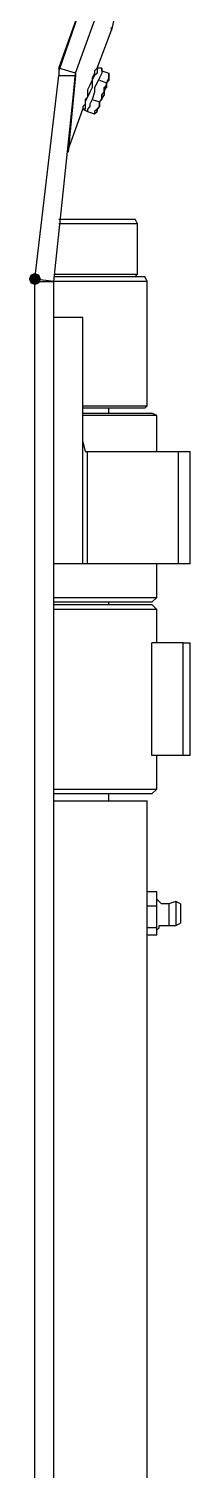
# Model space of a CAD drawing. Extents: x 3 to 592, y 5 to 207.
# Drawn here: x 217.4 to 219.78, y 153.33 to 174.57 of the extents above; entities that cross this region are included whole.
import ezdxf

# ---------------------------------------------------------------- set-up
doc = ezdxf.new("R2010")
doc.units = 0
doc.layers.get('0').update_dxf_attribs({"linetype": 'CONTINUOUS'})

msp = doc.modelspace()

# ---------------------------------------------------------------- hatches: boundary and pattern name
h = msp.add_hatch(color=7)
h.dxf.hatch_style = 2
h.paths.add_polyline_path([(217.4875, 170.795597), (217.423967, 170.822022), (217.397542, 170.885556), (217.423967, 170.949089), (217.4875, 170.975514), (217.551033, 170.949089), (217.577458, 170.885556), (217.551033, 170.822022)])

# ---------------------------------------------------------------- linework, layer by layer
at = {"color": 7}
for points in [[(217.840278, 173.99), (218.863333, 176.8475)], [(218.087222, 173.919444), (219.110278, 176.741667)], [(219.110278, 176.741667), (218.616389, 174.554444)], [(218.228333, 175.083611), (217.840278, 173.954722)], [(218.616389, 174.554444), (218.616389, 174.589722)], [(218.404722, 173.99), (218.616389, 174.554444)], [(218.087222, 173.919444), (217.840278, 173.99)], [(217.840278, 173.99), (217.840278, 173.884167)], [(217.840278, 173.954722), (217.840278, 173.884167)], [(218.44, 173.99), (218.404722, 173.99), (218.404722, 173.954722), (218.404722, 173.919444), (218.369444, 173.884167), (218.334167, 173.813611), (218.334167, 173.707778), (218.298889, 173.637222), (218.263611, 173.566667), (218.228333, 173.496111)], [(218.404722, 173.99), (218.369444, 173.954722), (218.369444, 173.919444), (218.334167, 173.848889), (218.334167, 173.813611), (218.298889, 173.743056), (218.263611, 173.6725), (218.263611, 173.566667), (218.228333, 173.531389)], [(218.475278, 173.954722), (218.475278, 173.99), (218.475278, 173.954722), (218.475278, 173.919444), (218.44, 173.848889), (218.404722, 173.778333), (218.369444, 173.707778), (218.369444, 173.637222), (218.334167, 173.531389), (218.298889, 173.460833)], [(218.44, 173.99), (218.404722, 173.99)], [(218.475278, 173.99), (218.44, 173.99)], [(218.475278, 173.954722), (218.581111, 173.919444)], [(217.4875, 170.885556), (217.840278, 173.884167)], [(217.769722, 170.850278), (218.087222, 173.884167)], [(217.840278, 173.884167), (218.087222, 173.884167)], [(217.981389, 172.790556), (218.087222, 173.919444)], [(218.087222, 173.884167), (217.981389, 172.755278)], [(218.087222, 173.919444), (218.087222, 173.884167)], [(218.44, 173.813611), (218.545833, 173.778333)], [(218.510556, 173.637222), (218.510556, 173.6725), (218.510556, 173.707778), (218.545833, 173.743056), (218.545833, 173.778333), (218.581111, 173.813611), (218.581111, 173.848889)], [(218.581111, 173.848889), (218.581111, 173.813611), (218.545833, 173.778333), (218.545833, 173.743056), (218.545833, 173.707778), (218.510556, 173.6725), (218.510556, 173.637222), (218.510556, 173.601944)], [(218.545833, 173.778333), (218.510556, 173.637222)], [(218.581111, 173.848889), (218.545833, 173.778333)], [(218.581111, 173.884167), (218.581111, 173.919444)], [(218.581111, 173.919444), (218.581111, 173.848889)], [(218.228333, 173.531389), (218.228333, 173.460833), (218.193056, 173.425556), (218.193056, 173.390278)], [(218.334167, 173.531389), (218.44, 173.496111)], [(218.404722, 173.390278), (218.44, 173.425556), (218.44, 173.460833), (218.44, 173.496111), (218.475278, 173.531389), (218.475278, 173.566667), (218.475278, 173.601944), (218.510556, 173.637222)], [(218.510556, 173.601944), (218.475278, 173.566667), (218.475278, 173.531389), (218.44, 173.496111), (218.44, 173.460833), (218.44, 173.425556), (218.404722, 173.390278)], [(218.510556, 173.637222), (218.510556, 173.601944), (218.44, 173.496111)], [(217.981389, 172.790556), (218.193056, 173.390278)], [(218.228333, 173.496111), (218.228333, 173.425556), (218.228333, 173.390278), (218.193056, 173.390278)], [(218.193056, 173.390278), (218.263611, 173.355)], [(218.298889, 173.460833), (218.298889, 173.425556), (218.263611, 173.390278), (218.263611, 173.355)], [(218.263611, 173.355), (218.369444, 173.319722)], [(218.404722, 173.390278), (218.369444, 173.355), (218.369444, 173.319722)], [(218.369444, 173.319722), (218.404722, 173.355)], [(218.44, 173.496111), (218.44, 173.425556), (218.404722, 173.390278)], [(217.840278, 171.7675), (217.981389, 171.7675), (218.157778, 171.7675), (218.298889, 171.7675), (218.44, 171.7675), (218.545833, 171.7675), (218.651667, 171.7675), (218.7575, 171.7675), (218.828056, 171.7675), (218.898611, 171.7675), (218.933889, 171.7675), (218.969167, 171.7675)], [(219.004444, 171.696944), (218.933889, 171.696944), (218.898611, 171.696944), (218.828056, 171.696944), (218.722222, 171.696944), (218.616389, 171.696944), (218.510556, 171.696944), (218.369444, 171.696944), (218.228333, 171.696944), (218.051944, 171.696944), (217.910833, 171.696944), (217.840278, 171.696944)], [(219.004444, 171.696944), (218.969167, 171.7675)], [(219.004444, 170.956111), (219.004444, 171.696944)], [(217.769722, 170.850278), (217.4875, 170.885556)], [(217.4875, 170.885556), (217.4875, 170.850278)], [(217.4875, 170.850278), (217.4875, 170.885556)], [(217.4875, 170.850278), (217.769722, 170.850278)], [(217.4875, 144.356667), (217.4875, 170.850278)], [(217.769722, 170.956111), (217.910833, 170.956111), (218.051944, 170.956111), (218.228333, 170.956111), (218.369444, 170.956111), (218.510556, 170.956111), (218.616389, 170.956111), (218.722222, 170.956111), (218.828056, 170.956111), (218.898611, 170.956111), (218.933889, 170.956111), (219.004444, 170.956111)], [(217.769722, 170.920833), (217.875556, 170.920833), (218.051944, 170.920833), (218.193056, 170.920833), (218.334167, 170.920833), (218.510556, 170.920833), (218.616389, 170.920833), (218.7575, 170.920833), (218.863333, 170.920833), (218.933889, 170.920833)], [(217.769722, 144.356667), (217.769722, 170.850278)], [(218.969167, 170.850278), (218.898611, 170.850278), (218.792778, 170.850278), (218.686944, 170.850278), (218.545833, 170.850278), (218.404722, 170.850278), (218.228333, 170.850278), (218.087222, 170.850278), (217.910833, 170.850278), (217.769722, 170.850278)], [(218.933889, 170.920833), (219.004444, 170.920833), (219.039722, 170.920833), (219.075, 170.920833), (219.110278, 170.920833)], [(218.969167, 170.920833), (219.004444, 170.956111)], [(219.145556, 170.850278), (219.110278, 170.850278), (219.039722, 170.850278), (218.969167, 170.850278)], [(219.145556, 170.850278), (219.110278, 170.920833)], [(219.145556, 169.015833), (219.145556, 170.850278)], [(218.193056, 170.321111), (217.769722, 170.321111)], [(218.193056, 166.6875), (218.193056, 170.321111)], [(218.193056, 169.015833), (218.228333, 169.015833), (218.404722, 169.015833), (218.545833, 169.015833), (218.686944, 169.015833), (218.792778, 169.015833), (218.898611, 169.015833), (218.969167, 169.015833)], [(218.933889, 168.980556), (218.863333, 168.980556), (218.7575, 168.980556), (218.616389, 168.980556), (218.510556, 168.980556), (218.334167, 168.980556), (218.193056, 168.980556)], [(218.193056, 168.91), (218.334167, 168.91), (218.510556, 168.91), (218.651667, 168.91), (218.792778, 168.91), (218.898611, 168.91), (219.004444, 168.91), (219.075, 168.91), (219.145556, 168.91), (219.180833, 168.91), (219.216111, 168.91)], [(219.286667, 168.874722), (219.251389, 168.874722), (219.216111, 168.874722), (219.145556, 168.874722), (219.039722, 168.874722), (218.933889, 168.874722), (218.828056, 168.874722), (218.686944, 168.874722), (218.545833, 168.874722), (218.404722, 168.874722), (218.228333, 168.874722), (218.193056, 168.874722)], [(218.581111, 168.91), (218.581111, 168.980556)], [(219.110278, 168.980556), (219.075, 168.980556), (219.039722, 168.980556), (219.004444, 168.980556), (218.933889, 168.980556)], [(218.969167, 169.015833), (219.039722, 169.015833), (219.110278, 169.015833), (219.145556, 169.015833)], [(219.110278, 168.980556), (219.145556, 169.015833)], [(219.286667, 168.874722), (219.216111, 168.91)], [(219.286667, 168.345556), (219.286667, 168.874722)], [(218.193056, 168.486667), (218.228333, 168.345556)], [(218.228333, 168.345556), (218.263611, 168.345556)], [(218.263611, 166.6875), (218.263611, 168.345556)], [(218.263611, 168.345556), (219.604167, 168.345556)], [(219.604167, 168.345556), (219.604167, 166.6875)], [(219.604167, 168.345556), (219.639444, 168.345556), (219.674722, 168.345556), (219.71, 168.345556), (219.745278, 168.345556), (219.780556, 168.345556)], [(219.780556, 166.6875), (219.780556, 168.345556)], [(218.193056, 166.6875), (217.769722, 166.6875)], [(218.263611, 166.6875), (218.228333, 166.6875), (218.193056, 166.6875)], [(219.604167, 166.6875), (218.263611, 166.6875)], [(219.286667, 166.193611), (219.286667, 166.6875)], [(219.780556, 166.6875), (219.745278, 166.6875), (219.71, 166.6875), (219.674722, 166.6875), (219.639444, 166.6875), (219.604167, 166.6875)], [(217.769722, 166.193611), (217.875556, 166.193611), (218.051944, 166.193611), (218.228333, 166.193611), (218.404722, 166.193611), (218.545833, 166.193611), (218.686944, 166.193611), (218.828056, 166.193611), (218.933889, 166.193611), (219.039722, 166.193611), (219.145556, 166.193611), (219.216111, 166.193611), (219.251389, 166.193611), (219.286667, 166.193611)], [(219.216111, 166.123056), (219.180833, 166.123056), (219.145556, 166.123056), (219.075, 166.123056), (219.004444, 166.123056), (218.898611, 166.123056), (218.792778, 166.123056), (218.651667, 166.123056), (218.510556, 166.123056), (218.334167, 166.123056), (218.193056, 166.123056), (218.016667, 166.123056), (217.840278, 166.123056), (217.769722, 166.123056)], [(217.769722, 166.087778), (217.840278, 166.087778), (218.016667, 166.087778), (218.193056, 166.087778), (218.334167, 166.087778), (218.510556, 166.087778), (218.651667, 166.087778), (218.792778, 166.087778), (218.898611, 166.087778), (219.004444, 166.087778), (219.075, 166.087778), (219.145556, 166.087778), (219.180833, 166.087778), (219.216111, 166.087778)], [(218.581111, 166.087778), (218.581111, 166.123056)], [(219.216111, 166.123056), (219.286667, 166.193611)], [(219.286667, 166.017222), (219.216111, 166.087778)], [(219.286667, 166.017222), (219.251389, 166.017222), (219.216111, 166.017222), (219.145556, 166.017222), (219.039722, 166.017222), (218.933889, 166.017222), (218.828056, 166.017222), (218.686944, 166.017222), (218.545833, 166.017222), (218.404722, 166.017222), (218.228333, 166.017222), (218.051944, 166.017222), (217.875556, 166.017222), (217.769722, 166.017222)], [(219.286667, 165.523333), (219.286667, 166.017222)], [(219.216111, 163.865278), (219.216111, 165.523333)], [(219.674722, 165.523333), (219.216111, 165.523333)], [(219.674722, 163.865278), (219.674722, 165.523333)], [(219.674722, 165.523333), (219.780556, 165.523333)], [(219.780556, 163.865278), (219.780556, 165.523333)], [(219.780556, 163.865278), (219.780556, 165.523333)], [(219.674722, 163.865278), (219.216111, 163.865278)], [(219.286667, 163.371389), (219.286667, 163.865278)], [(219.780556, 163.865278), (219.674722, 163.865278)], [(217.769722, 163.371389), (217.875556, 163.371389), (218.051944, 163.371389), (218.228333, 163.371389), (218.404722, 163.371389), (218.545833, 163.371389), (218.686944, 163.371389), (218.828056, 163.371389), (218.933889, 163.371389), (219.039722, 163.371389), (219.145556, 163.371389), (219.216111, 163.371389), (219.251389, 163.371389), (219.286667, 163.371389)], [(219.216111, 163.300833), (219.286667, 163.371389)], [(219.216111, 163.300833), (219.180833, 163.300833), (219.145556, 163.300833), (219.075, 163.300833), (219.004444, 163.300833), (218.898611, 163.300833), (218.792778, 163.300833), (218.651667, 163.300833), (218.510556, 163.300833), (218.334167, 163.300833), (218.193056, 163.300833), (218.016667, 163.300833), (217.840278, 163.300833), (217.769722, 163.300833)], [(217.769722, 163.195), (217.875556, 163.195), (218.051944, 163.195), (218.228333, 163.195), (218.369444, 163.195), (218.510556, 163.195), (218.651667, 163.195), (218.792778, 163.195), (218.898611, 163.195), (218.969167, 163.195), (219.039722, 163.195), (219.110278, 163.195), (219.145556, 163.195)], [(218.581111, 163.195), (218.581111, 163.300833)], [(219.145556, 161.854444), (219.145556, 163.195)], [(219.286667, 161.854444), (219.145556, 161.854444)], [(219.145556, 161.642778), (219.145556, 161.854444)], [(219.286667, 161.748611), (219.286667, 161.854444)], [(219.286667, 161.642778), (219.145556, 161.642778)], [(219.145556, 161.325278), (219.145556, 161.642778)], [(219.463056, 161.678056), (219.427778, 161.678056), (219.3925, 161.678056), (219.357222, 161.678056), (219.321944, 161.713333), (219.286667, 161.748611), (219.286667, 161.783889), (219.286667, 161.819167)], [(219.286667, 161.642778), (219.286667, 161.748611)], [(219.286667, 161.466389), (219.286667, 161.642778)], [(219.568889, 161.713333), (219.463056, 161.678056)], [(219.463056, 161.678056), (219.463056, 161.642778), (219.463056, 161.6075), (219.463056, 161.536944), (219.463056, 161.466389), (219.463056, 161.431111), (219.463056, 161.395833), (219.463056, 161.360556)], [(219.639444, 161.678056), (219.568889, 161.713333)], [(219.568889, 161.713333), (219.568889, 161.678056), (219.568889, 161.6075), (219.568889, 161.572222), (219.568889, 161.501667), (219.568889, 161.431111), (219.568889, 161.395833), (219.568889, 161.360556)], [(219.639444, 161.678056), (219.639444, 161.642778), (219.639444, 161.6075), (219.639444, 161.536944), (219.639444, 161.501667), (219.639444, 161.466389), (219.639444, 161.431111), (219.639444, 161.395833)], [(219.286667, 161.325278), (219.286667, 161.466389)], [(219.286667, 161.325278), (219.145556, 161.325278)], [(219.145556, 161.254722), (219.145556, 161.325278)], [(219.145556, 152.611667), (219.145556, 161.254722)], [(219.286667, 161.219444), (219.145556, 161.219444)], [(219.286667, 161.254722), (219.286667, 161.29), (219.321944, 161.325278), (219.321944, 161.360556), (219.357222, 161.360556), (219.3925, 161.360556), (219.427778, 161.360556), (219.463056, 161.360556)], [(219.286667, 161.254722), (219.286667, 161.325278)], [(219.286667, 161.219444), (219.286667, 161.254722)], [(219.463056, 161.360556), (219.568889, 161.360556)], [(219.568889, 161.360556), (219.639444, 161.395833)]]:
    msp.add_lwpolyline(points, dxfattribs=at)
for points in [[(218.581111, 173.848889), (218.581111, 173.884167)], [(218.404722, 173.390278), (218.404722, 173.355)]]:
    msp.add_lwpolyline(points, close=True, dxfattribs=at)

doc.saveas('drawing.dxf')
